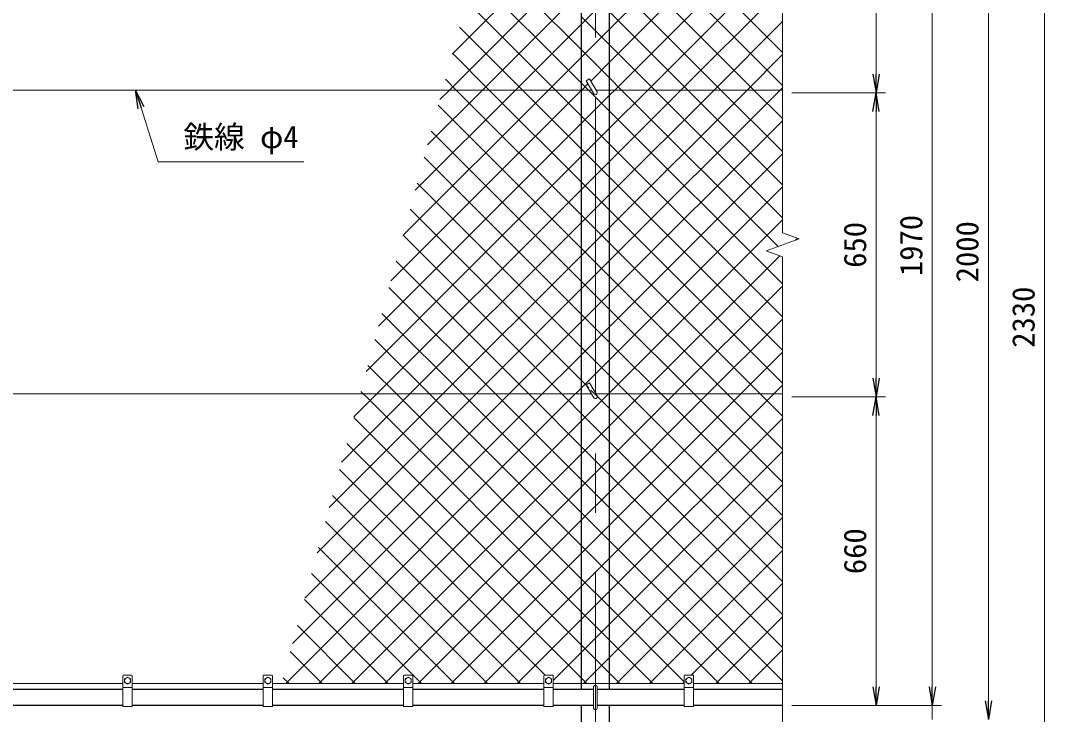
# Model space of a CAD drawing. Units: millimetres, scale not verified. Extents: x -5699 to 5699, y -3329 to 3329.
# Drawn here: x -4096 to -1907, y -1141 to 344 of the extents above; entities that cross this region are included whole.
import ezdxf
from ezdxf.enums import TextEntityAlignment as Align

# ---------------------------------------------------------------- set-up
doc = ezdxf.new("R2010")
doc.units = ezdxf.units.MM
doc.header["$LTSCALE"] = 20
doc.linetypes.add('USER3', pattern=[50.8, 31.75, -6.35, 6.35, -6.35])
for name, color, linetype, lineweight in [('0-B_0', 7, 'Continuous', 25), ('0-C_D-STR1', 1, 'Continuous', 25), ('0-D_D-STR2', 7, 'Continuous', 13), ('0-E_D-STR3', 3, 'Continuous', 13), ('0-F_D-BMK', 2, 'USER3', 13), ('1-0_D-STR-DIM', 7, 'Continuous', 13), ('1-5_D-STR-TXT', 7, 'Continuous', 13)]:
    doc.layers.add(name, color=color, linetype=linetype, lineweight=lineweight)
doc.styles.add('ＭＳ ゴシック', font='')
doc.styles.get('ＭＳ ゴシック').set_extended_font_data('MS Gothic')

# ---------------------------------------------------------------- blocks, each defined once
blk = doc.blocks.new('_OPEN')
at = {"layer": '0-B_0'}
blk.add_line((-20, 3.33), (0, 0), dxfattribs=at)
blk.add_lwpolyline([(-20, -3.33), (0, 0), (-20, 0)], dxfattribs=at)

msp = doc.modelspace()

# ---------------------------------------------------------------- linework, layer by layer
at = {"layer": '0-C_D-STR1'}
for p, q in [((-2897.57, 814.78), (-2897.57, -1087.22)), ((-2837.07, -1087.22), (-2837.07, 814.78)), ((-3877.32, -1087.22), (-4157.32, -1087.22)), ((-3577.32, -1087.22), (-3857.32, -1087.22)), ((-3277.32, -1087.22), (-3557.32, -1087.22)), ((-2977.32, -1087.22), (-3257.32, -1087.22)), ((-2871.32, -1087.22), (-2957.32, -1087.22)), ((-2677.32, -1087.22), (-2863.32, -1087.22)), ((-2467.32, -1087.22), (-2657.32, -1087.22)), ((-3877.32, -1121.22), (-4157.32, -1121.22)), ((-3577.32, -1121.22), (-3857.32, -1121.22)), ((-3277.32, -1121.22), (-3557.32, -1121.22)), ((-2977.32, -1121.22), (-3257.32, -1121.22)), ((-2871.32, -1121.22), (-2957.32, -1121.22)), ((-2677.32, -1121.22), (-2863.32, -1121.22)), ((-2467.32, -1121.22), (-2657.32, -1121.22))]:
    msp.add_line(p, q, dxfattribs=at)
msp.add_lwpolyline([(-2897.57, -1121.22), (-2897.57, -1456.22), (-2837.07, -1456.22), (-2837.07, -1121.22)], dxfattribs=at)
at = {"layer": '0-D_D-STR2'}
for p, q in [((-2837.07, 325.02), (-2467.32, 694.77)), ((-2825.89, 194.78), (-2467.32, 553.35)), ((-2528.4, 194.78), (-2837.07, 503.45)), ((-2755.18, 194.78), (-2467.32, 482.64)), ((-3179.44, 194.78), (-2897.57, 476.65)), ((-2599.11, 194.78), (-2837.07, 432.74)), ((-3108.73, 194.78), (-2897.57, 405.94)), ((-2897.57, 335.23), (-2837.07, 395.73)), ((-2684.47, 194.78), (-2467.32, 411.92)), ((-2952.66, 194.78), (-3142.85, 384.97)), ((-2837.07, 291.32), (-2897.57, 351.82)), ((-2669.82, 194.78), (-2837.07, 362.03)), ((-3023.37, 194.78), (-3157.91, 329.32)), ((-3038.02, 194.78), (-2897.57, 335.23)), ((-2613.76, 194.78), (-2467.32, 341.21)), ((-2897.57, 264.52), (-2837.07, 325.02)), ((-2740.53, 194.78), (-2837.07, 291.32)), ((-3094.08, 194.78), (-3172.97, 273.67)), ((-2967.31, 194.78), (-2897.57, 264.52)), ((-2543.04, 194.78), (-2467.32, 270.5)), ((-2472.33, 194.78), (-2467.32, 199.79)), ((-3278.56, -116.47), (-2967.31, 194.78)), ((-3252.32, -19.52), (-3038.02, 194.78)), ((-3226.08, 77.43), (-3108.73, 194.78)), ((-3199.84, 174.38), (-3179.44, 194.78)), ((-2897.57, -1.73), (-3094.08, 194.78)), ((-2897.57, 68.98), (-3023.37, 194.78)), ((-2897.57, 139.69), (-2952.66, 194.78)), ((-2897.57, 123.1), (-2837.07, 183.6)), ((-2837.07, 183.6), (-2825.89, 194.78)), ((-2837.07, 112.89), (-2755.18, 194.78)), ((-2837.07, 42.17), (-2684.47, 194.78)), ((-2837.07, -28.54), (-2613.76, 194.78)), ((-2837.07, -99.25), (-2543.04, 194.78)), ((-2837.07, -169.96), (-2472.33, 194.78)), ((-2467.32, -78.43), (-2740.53, 194.78)), ((-2467.32, -7.72), (-2669.82, 194.78)), ((-2467.32, 62.99), (-2599.11, 194.78)), ((-2467.32, 133.7), (-2528.4, 194.78)), ((-2897.57, -143.15), (-3203.09, 162.37)), ((-2837.07, 79.19), (-2897.57, 139.69)), ((-3331.04, -310.37), (-2897.57, 123.1)), ((-2897.57, 52.39), (-2837.07, 112.89)), ((-2837.07, -240.67), (-2467.32, 129.08)), ((-2897.57, -213.86), (-3218.15, 106.72)), ((-2837.07, 8.48), (-2897.57, 68.98)), ((-2467.32, -290.56), (-2837.07, 79.19)), ((-3357.28, -407.32), (-2897.57, 52.39)), ((-2897.57, -284.58), (-3233.22, 51.07)), ((-2837.07, -311.38), (-2467.32, 58.37)), ((-2897.57, -18.33), (-2837.07, 42.17)), ((-2467.32, -361.27), (-2837.07, 8.48)), ((-3344.47, -465.22), (-2897.57, -18.33)), ((-2897.57, -355.29), (-3248.28, -4.58)), ((-2837.07, -62.23), (-2897.57, -1.73)), ((-2897.57, -89.04), (-2837.07, -28.54)), ((-2467.32, -431.98), (-2837.07, -62.23)), ((-3273.76, -465.22), (-2897.57, -89.04)), ((-2897.57, -159.75), (-2837.07, -99.25)), ((-2929.06, -465.22), (-3278.4, -115.88)), ((-2439.74, -126.18), (-2435.65, -122.09)), ((-2837.07, -203.65), (-2897.57, -143.15)), ((-2999.77, -465.22), (-3293.46, -171.53)), ((-3203.04, -465.22), (-2897.57, -159.75)), ((-2897.57, -230.46), (-2837.07, -169.96)), ((-2837.07, -274.36), (-2897.57, -213.86)), ((-2575.5, -465.22), (-2837.07, -203.65)), ((-3070.48, -465.22), (-3308.52, -227.18)), ((-3132.33, -465.22), (-2897.57, -230.46)), ((-2897.57, -301.17), (-2837.07, -240.67)), ((-3141.19, -465.22), (-3323.58, -282.83)), ((-2646.21, -465.22), (-2837.07, -274.36)), ((-3061.62, -465.22), (-2897.57, -301.17)), ((-2837.07, -345.08), (-2897.57, -284.58)), ((-2637.36, -465.22), (-2467.32, -295.18)), ((-2897.57, -371.88), (-2837.07, -311.38)), ((-3211.9, -465.22), (-3338.64, -338.48)), ((-2716.92, -465.22), (-2837.07, -345.08)), ((-2990.91, -465.22), (-2897.57, -371.88)), ((-2837.07, -415.79), (-2897.57, -355.29)), ((-2566.65, -465.22), (-2467.32, -365.89)), ((-2787.63, -465.22), (-2837.07, -415.79)), ((-2495.94, -465.22), (-2467.32, -436.6)), ((-3514.71, -989.02), (-2990.91, -465.22)), ((-3488.47, -892.07), (-3061.62, -465.22)), ((-3462.23, -795.12), (-3132.33, -465.22)), ((-3435.99, -698.17), (-3203.04, -465.22)), ((-3409.75, -601.22), (-3273.76, -465.22)), ((-3383.52, -504.27), (-3344.47, -465.22)), ((-2897.57, -779.55), (-3211.9, -465.22)), ((-2897.57, -708.84), (-3141.19, -465.22)), ((-2897.57, -638.13), (-3070.48, -465.22)), ((-2897.57, -567.42), (-2999.77, -465.22)), ((-2897.57, -496.71), (-2929.06, -465.22)), ((-2837.07, -664.93), (-2637.36, -465.22)), ((-2837.07, -735.64), (-2566.65, -465.22)), ((-2837.07, -806.35), (-2495.94, -465.22)), ((-2467.32, -785.54), (-2787.63, -465.22)), ((-2467.32, -714.83), (-2716.92, -465.22)), ((-2467.32, -644.11), (-2646.21, -465.22)), ((-2467.32, -573.4), (-2575.5, -465.22)), ((-2837.07, -557.21), (-2897.57, -496.71)), ((-2837.07, -627.92), (-2897.57, -567.42)), ((-2467.32, -926.96), (-2837.07, -557.21)), ((-2974.45, -1056.22), (-3413.95, -616.72)), ((-2467.32, -997.67), (-2837.07, -627.92)), ((-2837.07, -698.63), (-2897.57, -638.13)), ((-3027.16, -1074.22), (-3429.01, -672.37)), ((-2897.57, -725.43), (-2837.07, -664.93)), ((-2467.32, -1068.38), (-2837.07, -698.63)), ((-2837.07, -769.34), (-2897.57, -708.84)), ((-2822.09, -1074.22), (-2467.32, -719.45)), ((-3097.87, -1074.22), (-3444.07, -728.02)), ((-3246.36, -1074.22), (-2897.57, -725.43)), ((-2897.57, -796.14), (-2837.07, -735.64)), ((-3168.58, -1074.22), (-3459.13, -783.67)), ((-2837.07, -840.05), (-2897.57, -779.55)), ((-2532.19, -1074.22), (-2837.07, -769.34)), ((-3175.65, -1074.22), (-2897.57, -796.14)), ((-2897.57, -866.85), (-2837.07, -806.35)), ((-2751.38, -1074.22), (-2467.32, -790.16)), ((-3239.29, -1074.22), (-3474.19, -839.32)), ((-2602.9, -1074.22), (-2837.07, -840.05)), ((-3104.94, -1074.22), (-2897.57, -866.85)), ((-2662.67, -1056.22), (-2467.32, -860.87)), ((-3310.01, -1074.22), (-3489.26, -894.97)), ((-2609.96, -1074.22), (-2467.32, -931.58)), ((-3380.72, -1074.22), (-3504.32, -950.62)), ((-3451.43, -1074.22), (-3519.38, -1006.27)), ((-2539.25, -1074.22), (-2467.32, -1002.29)), ((-3522.14, -1074.22), (-3534.44, -1061.92)), ((-2680.67, -1074.22), (-2677.32, -1070.87)), ((-2956.45, -1074.22), (-2957.32, -1073.35)), ((-2468.54, -1074.22), (-2467.32, -1073))]:
    msp.add_line(p, q, dxfattribs=at)
for points in [[(-3173.6, 271.33), (-2897.57, 547.36), (-2837.07, 607.86), (-2661.15, 783.78)], [(-2467.32, 204.41), (-2837.07, 574.16), (-2897.57, 634.66), (-3037.42, 774.51)], [(-2467.32, 275.12), (-2837.07, 644.87), (-2897.57, 705.37), (-2976.17, 783.98)], [(-2877.3, 214.07), (-2837.07, 254.31), (-2467.32, 624.06)], [(-2476.79, -139.67), (-2811.24, 194.78), (-2837.07, 220.61), (-2897.57, 281.11), (-3112.73, 496.27)], [(-2467.32, -219.85), (-2837.07, 149.9), (-2881.95, 194.78), (-2897.57, 210.4), (-3127.79, 440.62)], [(-3304.8, -213.42), (-2897.57, 193.81), (-2896.6, 194.78), (-2883.16, 208.22)], [(-2467.32, -502.69), (-2504.79, -465.22), (-2837.07, -132.94), (-2897.57, -72.44), (-3164.79, 194.78), (-3188.03, 218.02)], [(-3529.2, -1074.22), (-2920.2, -465.22), (-2897.57, -442.59), (-2837.07, -382.09), (-2467.32, -12.34)], [(-2881.15, -442.42), (-2897.57, -426), (-3263.34, -60.23)], [(-3458.49, -1074.22), (-2897.57, -513.3), (-2849.49, -465.22), (-2837.07, -452.8), (-2467.32, -83.05)], [(-3387.78, -1074.22), (-2897.57, -584.01), (-2837.07, -523.51), (-2778.78, -465.22), (-2473.27, -159.71)], [(-3317.07, -1074.22), (-2897.57, -654.72), (-2837.07, -594.22), (-2708.07, -465.22), (-2467.32, -224.47)], [(-2677.32, -1070.51), (-2837.07, -910.76), (-2897.57, -850.26), (-3282.61, -465.22), (-3353.71, -394.13)], [(-2744.32, -1074.22), (-2837.07, -981.47), (-2897.57, -920.97), (-3353.32, -465.22), (-3368.77, -449.77)], [(-2467.32, -856.25), (-2837.07, -486.5), (-2858.35, -465.22), (-2876.85, -446.72)], [(-2815.03, -1074.22), (-2837.07, -1052.18), (-2897.57, -991.68), (-3383.83, -505.42)], [(-3034.23, -1074.22), (-2897.57, -937.56), (-2837.07, -877.06), (-2467.32, -507.31)], [(-2885.74, -1074.22), (-2897.57, -1062.39), (-3398.89, -561.07)], [(-2957.32, -1068.02), (-2897.57, -1008.27), (-2837.07, -947.77), (-2467.32, -578.02)], [(-2892.81, -1074.22), (-2837.07, -1018.49), (-2467.32, -648.74)]]:
    msp.add_lwpolyline(points, dxfattribs=at)
at = {"layer": '0-E_D-STR3'}
for p, q in [((-2886.71, 214.37), (-2879.78, 218.37)), ((-2886.71, 214.37), (-2870.78, 186.78)), ((-2879.78, 218.37), (-2863.86, 190.78)), ((-2875.4, 194.78), (-4866.17, 194.78)), ((-2467.32, 194.78), (-2866.17, 194.78)), ((-2886.71, -435.63), (-2879.78, -431.63)), ((-2886.71, -435.63), (-2870.78, -463.22)), ((-2879.78, -431.63), (-2863.86, -459.22)), ((-2875.4, -455.22), (-4866.17, -455.22)), ((-2467.32, -455.22), (-2866.17, -455.22)), ((-3877.32, -1123.22), (-3877.32, -1058.22)), ((-3859.32, -1056.22), (-3875.32, -1056.22)), ((-3873.82, -1071.96), (-3873.82, -1064.48)), ((-3873.82, -1071.96), (-3867.32, -1075.72)), ((-3867.32, -1075.72), (-3860.82, -1071.96)), ((-3860.82, -1071.96), (-3860.82, -1064.48)), ((-3857.32, -1123.22), (-3857.32, -1058.22)), ((-3577.32, -1123.22), (-3577.32, -1058.22)), ((-3559.32, -1056.22), (-3575.32, -1056.22)), ((-3573.82, -1071.96), (-3573.82, -1064.48)), ((-3573.82, -1071.96), (-3567.32, -1075.72)), ((-3567.32, -1075.72), (-3560.82, -1071.96)), ((-3560.82, -1071.96), (-3560.82, -1064.48)), ((-3557.32, -1123.22), (-3557.32, -1058.22)), ((-3277.32, -1123.22), (-3277.32, -1058.22)), ((-3259.32, -1056.22), (-3275.32, -1056.22)), ((-3273.82, -1071.96), (-3273.82, -1064.48)), ((-3273.82, -1071.96), (-3267.32, -1075.72)), ((-3267.32, -1075.72), (-3260.82, -1071.96)), ((-3260.82, -1071.96), (-3260.82, -1064.48)), ((-3257.32, -1123.22), (-3257.32, -1058.22)), ((-2977.32, -1123.22), (-2977.32, -1058.22)), ((-2959.32, -1056.22), (-2975.32, -1056.22)), ((-2973.82, -1071.96), (-2973.82, -1064.48)), ((-2973.82, -1071.96), (-2967.32, -1075.72)), ((-2967.32, -1075.72), (-2960.82, -1071.96)), ((-2960.82, -1071.96), (-2960.82, -1064.48)), ((-2957.32, -1123.22), (-2957.32, -1058.22)), ((-2677.32, -1123.22), (-2677.32, -1058.22)), ((-2659.32, -1056.22), (-2675.32, -1056.22)), ((-2673.82, -1071.96), (-2673.82, -1064.48)), ((-2673.82, -1071.96), (-2667.32, -1075.72)), ((-2667.32, -1075.72), (-2660.82, -1071.96)), ((-2660.82, -1071.96), (-2660.82, -1064.48)), ((-2657.32, -1123.22), (-2657.32, -1058.22)), ((-4157.32, -1074.22), (-3877.32, -1074.22)), ((-3857.32, -1083.22), (-3877.32, -1083.22)), ((-3857.32, -1074.22), (-3577.32, -1074.22)), ((-3557.32, -1083.22), (-3577.32, -1083.22)), ((-3557.32, -1074.22), (-3277.32, -1074.22)), ((-3257.32, -1083.22), (-3277.32, -1083.22)), ((-3257.32, -1074.22), (-2977.32, -1074.22)), ((-2957.32, -1083.22), (-2977.32, -1083.22)), ((-2957.32, -1074.22), (-2677.32, -1074.22)), ((-2871.32, -1126.22), (-2871.32, -1082.22)), ((-2863.32, -1126.22), (-2863.32, -1082.22)), ((-2657.32, -1083.22), (-2677.32, -1083.22)), ((-2657.32, -1074.22), (-2467.32, -1074.22)), ((-3857.32, -1123.22), (-3877.32, -1123.22)), ((-3557.32, -1123.22), (-3577.32, -1123.22)), ((-3257.32, -1123.22), (-3277.32, -1123.22)), ((-2957.32, -1123.22), (-2977.32, -1123.22)), ((-2657.32, -1123.22), (-2677.32, -1123.22))]:
    msp.add_line(p, q, dxfattribs=at)
for points in [[(-3873.82, -1064.48), (-3867.32, -1060.72), (-3860.82, -1064.48)], [(-3573.82, -1064.48), (-3567.32, -1060.72), (-3560.82, -1064.48)], [(-3273.82, -1064.48), (-3267.32, -1060.72), (-3260.82, -1064.48)], [(-2973.82, -1064.48), (-2967.32, -1060.72), (-2960.82, -1064.48)], [(-2673.82, -1064.48), (-2667.32, -1060.72), (-2660.82, -1064.48)]]:
    msp.add_lwpolyline(points, dxfattribs=at)
for centre in [(-3867.32, -1068.22), (-3567.32, -1068.22), (-3267.32, -1068.22), (-2967.32, -1068.22), (-2667.32, -1068.22)]:
    msp.add_circle(centre, 6.49, dxfattribs=at)
for centre, radius, start, end in [((-2867.32, 188.78), 4, 210, 30), ((-2867.32, -461.22), 4, 210, 30), ((-3875.32, -1058.22), 2, 90, 180), ((-3859.32, -1058.22), 2, 0, 90), ((-3575.32, -1058.22), 2, 90, 180), ((-3559.32, -1058.22), 2, 0, 90), ((-3275.32, -1058.22), 2, 90, 180), ((-3259.32, -1058.22), 2, 0, 90), ((-2975.32, -1058.22), 2, 90, 180), ((-2959.32, -1058.22), 2, 0, 90), ((-2675.32, -1058.22), 2, 90, 180), ((-2659.32, -1058.22), 2, 0, 90), ((-2867.32, -1082.22), 4, 0, 180), ((-2867.32, -1126.22), 4, 180, 0)]:
    msp.add_arc(centre, radius, start, end, dxfattribs=at)
at = {"layer": '0-F_D-BMK'}
msp.add_line((-2867.32, -1471.22), (-2867.32, 888.78), dxfattribs=at)
at = {"layer": '1-0_D-STR-DIM'}
for p, q in [((-2467.32, 908.78), (-2467.32, -110.57)), ((-1907.32, 833.78), (-1907.32, -1416.22)), ((-2267.32, 228.78), (-2267.32, 808.78)), ((-2147.32, 808.78), (-2147.32, -1081.22)), ((-2027.32, -1111.22), (-2027.32, 808.78)), ((-2447.32, 188.78), (-2247.32, 188.78)), ((-2447.32, 188.78), (-2247.32, 188.78)), ((-2267.32, 148.78), (-2267.32, -421.22)), ((-2502.56, -149.05), (-2432.08, -123.4)), ((-2432.08, -123.4), (-2467.32, -110.57)), ((-2467.32, -161.87), (-2502.56, -149.05)), ((-2467.32, -161.87), (-2467.32, -1241.22)), ((-2447.32, -461.22), (-2247.32, -461.22)), ((-2447.32, -461.22), (-2247.32, -461.22)), ((-2267.32, -1081.22), (-2267.32, -501.22)), ((-2147.32, -1081.22), (-2147.32, -1041.22)), ((-2447.32, -1121.22), (-2127.32, -1121.22)), ((-2447.32, -1121.22), (-2127.32, -1121.22)), ((-2447.32, -1121.22), (-2247.32, -1121.22)), ((-2147.32, -1121.22), (-2147.32, -1151.22))]:
    msp.add_line(p, q, dxfattribs=at)
at = {"layer": '1-5_D-STR-TXT'}
msp.add_lwpolyline([(-3490.37, 41.15), (-3801.7, 41.15), (-3849.79, 192.87)], dxfattribs=at)

# ---------------------------------------------------------------- block references
at = {"layer": '1-0_D-STR-DIM', "xscale": 2, "yscale": 2}
for p, rotation in [((-2267.32, 188.78), 270), ((-2267.32, 188.78), 90), ((-2267.32, -461.22), 270), ((-2267.32, -461.22), 90), ((-2267.32, -1121.22), 270), ((-2147.32, -1121.22), 270), ((-2147.32, -1121.22), 270), ((-2027.32, -1151.22), 270)]:
    msp.add_blockref('_OPEN', p, dxfattribs=dict(at, rotation=rotation))
at = {"layer": '1-5_D-STR-TXT', "xscale": 2, "yscale": 2, "rotation": 107.58773}
msp.add_blockref('_OPEN', (-3850.4, 194.78), dxfattribs=at)

# ---------------------------------------------------------------- texts
at = {"layer": '1-0_D-STR-DIM', "style": 'ＭＳ ゴシック'}
for s, p in [('1970', (-2154.07, -203.12)), ('650', (-2274.07, -185.47)), ('2000', (-2034.07, -216.47)), ('2330', (-1914.07, -356.47)), ('660', (-2274.07, -840.47))]:
    msp.add_text(s, height=48.09, rotation=90, dxfattribs=at).set_placement(p, align=Align.BOTTOM_LEFT)
at = {"layer": '1-5_D-STR-TXT', "style": 'ＭＳ ゴシック'}
msp.add_text('鉄線 φ4', height=48.09, dxfattribs=at).set_placement((-3747.98, 56.02), align=Align.BOTTOM_LEFT)

doc.saveas('drawing.dxf')
